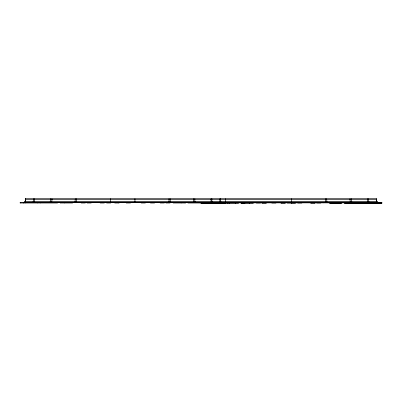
<?xml version="1.0" encoding="UTF-8"?>
<svg xmlns="http://www.w3.org/2000/svg" width="402" height="402" viewBox="0 0 402 402"><rect width="100%" height="100%" fill="white"/><g stroke="black" fill="none" stroke-linecap="round" stroke-linejoin="round"><path stroke-width="0.6" d="M52.014 199.618L51.647 202.583M34.522 199.618L34.341 201.859L33.733 202.05L33.733 202.583M50.742 199.618L50.562 201.859L49.954 202.05L49.954 202.583M25.617 199.618L25.366 201.859L24.552 202.05L24.552 202.583M33.728 199.618L33.482 201.859L32.673 202.05L32.673 202.583M25.477 198.719L25.165 201.859L24.306 202.05L24.316 202.583M25.432 199.618L25.175 201.859L376.825 201.859L377.684 202.05L377.684 202.859M25.276 198.719L376.714 198.719L376.714 199.894L376.383 199.894M25.276 199.618L220.211 199.618L220.211 198.719M220.381 199.618L376.714 199.618M24.306 202.05L377.684 202.05M381.9 202.859L201.005 202.859L201.005 203.281L238.481 203.281L238.481 202.859M118.977 203.005L118.977 202.583L118.987 203.005L114.756 203.005L114.771 202.583M225.391 203.005L187.905 203.005L187.905 202.583M344.408 203.005L381.9 203.005M220.306 201.859L221.175 202.05L221.175 202.583M376.568 199.618L376.825 202.136M220.316 201.859L220.015 198.719M376.383 199.618L376.624 201.859L377.438 202.05L377.438 202.583M376.443 200.452L376.624 202.136M368.277 199.618L368.523 201.859L369.332 202.05L369.332 202.583M219.874 199.618L220.12 201.859L220.929 202.05L220.919 203.005M211.774 199.618L212.015 201.859L212.829 202.05L212.829 202.583M367.483 199.618L367.664 201.859L368.272 202.05L368.272 202.583M351.263 199.618L351.443 201.859L352.051 202.05L352.051 202.583M210.98 199.618L211.161 201.859L211.769 202.05L211.769 202.583M194.754 199.618L194.94 201.859L195.543 202.05L195.543 202.583M349.991 199.618L350.358 202.583M193.488 199.618L193.849 202.583M170.096 199.618L170.463 202.583M381.729 202.583L381.729 203.005M378.111 202.583L378.111 203.005M376.769 202.583L376.769 203.005M376.523 198.719L376.523 199.894M368.418 198.719L368.418 199.618M367.589 198.719L367.589 199.618M364.639 202.583L364.639 203.005M361.654 202.583L361.654 203.005M357.514 202.859L357.514 203.281M355.172 202.859L355.172 203.281M353.79 202.859L353.79 203.281M351.368 198.719L351.368 199.618M350.041 198.719L350.041 199.618M347.393 202.859L347.393 203.281M344.408 202.583L344.408 203.281L381.9 203.281L381.9 202.583L20.1 202.583L20.1 203.005L57.592 203.005L57.592 202.583M342.459 202.327L342.459 202.859M341.605 202.583L341.605 203.005L329.64 203.005L329.64 202.583M341.459 202.859L341.459 203.281L329.7 203.281L329.7 202.859M337.62 202.583L337.62 203.005M333.695 202.859L333.695 203.281M326.967 202.583L326.65 198.719M325.504 198.719L325.504 202.583M323.193 202.327L323.193 202.859M320.861 202.583L320.861 203.005L316.645 203.005L316.645 202.583M315.007 202.859L315.007 203.281L310.786 203.281L310.786 202.859M301.882 202.583L301.882 203.005L297.666 203.005L297.666 202.583M295.42 202.859L295.42 203.281L291.204 203.281L291.204 202.859M291.445 198.719L291.445 203.005L287.229 203.005L287.229 202.583M285.229 202.859L285.229 203.281L281.013 203.281L281.013 202.859M275.983 202.583L275.983 203.005L271.767 203.005L271.767 202.583M266.25 202.859L266.25 203.281L262.034 203.281L262.034 202.859M260.521 202.583L260.521 203.005L256.305 203.005L256.305 202.583M253.25 202.859L253.25 203.281L241.285 203.281L241.285 202.859M249.27 202.859L249.27 203.281M245.059 202.583L245.059 203.005L240.843 203.005L240.843 202.583M240.436 202.327L240.436 202.859M235.502 202.859L235.502 203.281M229.246 202.859L229.246 203.281M227.904 202.859L227.904 203.281M227.587 202.327L227.587 202.859M225.552 202.859L225.552 203.281M225.381 198.719L225.391 203.281M225.226 202.583L225.226 203.005M221.602 202.583L221.602 203.005M220.261 202.583L220.261 203.005M211.914 198.719L211.914 199.618M211.08 198.719L211.08 199.618M208.13 202.583L208.13 203.005M205.151 202.583L205.151 203.005M201.161 202.859L201.161 203.281M194.859 198.719L194.859 199.618M193.533 198.719L193.533 199.618M185.533 202.583L185.533 203.005L173.136 203.005L173.136 202.583M185.101 202.583L185.101 203.005M181.116 202.583L181.116 203.005M170.147 198.719L170.147 199.618M170.071 202.583L170.071 203.005L165.855 203.005L165.855 202.583M169.001 198.719L169.001 202.583M164.353 202.583L164.353 203.005L160.137 203.005L160.137 202.583M154.609 202.583L154.609 203.005L150.393 203.005L150.393 202.583M145.373 202.583L145.373 203.005L141.157 203.005L141.157 202.583M134.941 198.719L134.941 202.583M130.464 202.583L130.479 203.005L126.248 203.005L126.263 202.583M110.796 202.583L110.796 203.005L106.58 203.005L106.58 202.583M110.555 198.719L110.555 202.583M104.324 202.583L104.324 203.005L100.108 203.005L100.108 202.583M91.214 202.583L91.214 203.005L86.993 203.005L86.993 202.583M85.345 202.583L85.345 203.005L81.129 203.005L81.129 202.583M76.44 198.719L76.44 202.583M75.295 198.719L74.978 202.583M72.345 202.583L72.345 203.005L60.38 203.005L60.38 202.583M72.3 202.583L72.3 203.005M64.541 202.583L64.541 203.005M60.541 202.583L60.541 203.005M51.964 198.719L51.964 199.618M50.637 198.719L50.637 199.618M40.346 202.583L40.346 203.005M37.361 202.583L37.361 203.005M34.416 198.719L34.416 199.618M33.587 198.719L33.587 199.618M25.286 198.719L25.286 199.618M25.165 202.583L25.165 203.005M23.879 202.583L23.879 203.005M23.783 202.583L23.783 203.005M20.256 202.583L20.256 203.005"/></g></svg>
